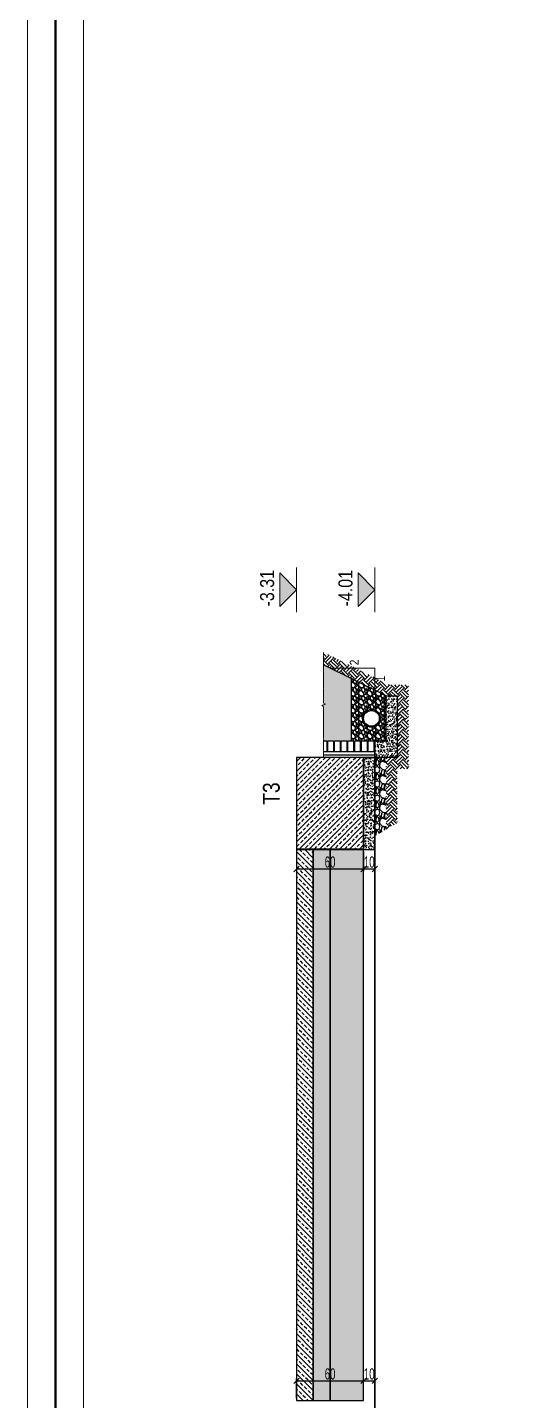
# Model space of a CAD drawing. Header units: millimetres. Extents: x -267 to 94375, y 6431 to 10838.
# Drawn here: x 833 to 1266, y 8067 to 9294 of the extents above; entities that cross this region are included whole.
import ezdxf
from ezdxf.enums import TextEntityAlignment as Align

# ---------------------------------------------------------------- set-up
doc = ezdxf.new("R2010")
doc.units = ezdxf.units.MM
doc.header["$LTSCALE"] = 0.0001
doc.linetypes.add('DASHED', pattern=[19.05, 12.7, -6.35])
for name, color, linetype, lineweight in [('CIZGI (BEYKENT)', 1, 'Continuous', 20), ('KESIT SINIRI (BEYKENT)', 241, 'DASHED', 20), ('KOT CIZGI (BEYKENT)', 120, 'Continuous', 20), ('KOT YAZI (BEYKENT)', 7, 'Continuous', 20), ('OLCU (BEYKENT)', 14, 'Continuous', 20), ('SHEETSUMMARY-50', 152, 'Continuous', 20), ('SheetView', 40, 'Continuous', 20), ('SheetViewOut', 231, 'Continuous', 20), ('TARAMA (BEYKENT)', 252, 'Continuous', 25), ('TEMEL (BEYKENT)', 2, 'Continuous', 35), ('TEMEL ISMI (BEYKENT)', 40, 'Continuous', 20), ('YAZI (BEYKENT)', 140, 'Continuous', 20), ('ZEMIN (BEYKENT)', 44, 'Continuous', 35)]:
    doc.layers.add(name, color=color, linetype=linetype, lineweight=lineweight)
doc.styles.add('DSMOLC-50', font='bahnschrift light condensed', dxfattribs={"width": 0.75, "height": 10})
doc.styles.add('KOT (BEYKENT)', font='')
doc.styles.add('YAZI (BEYKENT)', font='')
doc.styles.get('KOT (BEYKENT)').set_extended_font_data('Bahnschrift Light Condensed')
doc.styles.get('YAZI (BEYKENT)').set_extended_font_data('Bahnschrift Light Condensed')
doc.linetypes.add('BATTING', pattern='A,0.00254,-2.54,[134,ltypeshp.shx,S=2.54,R=0,X=-2.54,Y=0],-5.08,[134,ltypeshp.shx,S=2.54,R=180,X=2.54,Y=0],-2.54', length=10.16254)
doc.dimstyles.new('DSMOLC-50', dxfattribs={"dimtxt": 10, "dimasz": 5, "dimexe": 2, "dimexo": 2, "dimgap": 1, "dimtad": 1, "dimdec": 1, "dimrnd": 0.5, "dimzin": 12, "dimdsep": 46, "dimtxsty": 'DSMOLC-50', "dimblk": 'OBLIQUE', "dimblk1": 'OBLIQUE', "dimblk2": 'OBLIQUE', "dimcen": 0, "dimclrt": 7, "dimadec": 0, "dimazin": 0, "dimtfac": 1, "dimtdec": 4, "dimtix": 1, "dimtmove": 2, "dimatfit": 3, "dimfxl": 1, "dimtzin": 0, "dimarcsym": 0})

# ---------------------------------------------------------------- blocks, each defined once
blk = doc.blocks.new('*U14')
at = {"layer": 'TARAMA (BEYKENT)', "lineweight": -3}
h = blk.add_hatch(dxfattribs=at)
h.set_pattern_fill('ANSI33', color=256, style=0)
h.set_pattern_definition([(45, (-1380.357, -3799.726), (-4.490128, 4.490128), []), (45, (-1375.867, -3799.726), (-4.490128, 4.490128), [3.175, -1.5875])])
h.paths.add_polyline_path([(0, 0), (0, -15), (492.8, -15), (492.8, 0)])
h = blk.add_hatch(dxfattribs=at)
h.set_pattern_fill('AR-CONC', color=256, scale=0.05, style=0)
h.set_pattern_definition([(50, (-1380.357, -3789.726), (9.109233, -0.796954), [0.9525, -10.4775]), (355, (-1380.357, -3789.726), (-1.762171, 9.552842), [0.762, -8.38203]), (100.45144, (-1379.598, -3789.793), (7.347062, 8.755888), [0.8095, -8.904512]), (46.1842, (-1380.357, -3787.186), (13.553952, -2.102116), [1.42875, -15.71625]), (96.63556, (-1379.227, -3787.361), (11.870207, 12.371306), [1.21425, -13.35678]), (351.18415, (-1380.357, -3787.186), (11.870207, 12.371306), [1.143, -12.572987]), (21, (-1379.087, -3787.821), (7.58072, -5.11326), [0.9525, -10.4775]), (326, (-1379.087, -3787.821), (3.090101, 9.209398), [0.762, -8.382]), (71.45144, (-1378.455, -3788.247), (10.670821, 4.096138), [0.8095, -8.904497]), (37.5, (-1380.357, -3789.7262), (0.1544302, 4.227752), [0, -8.2804, 0, -8.509, 0, -8.41375]), (7.5, (-1380.357, -3789.726), (3.340983, 5.0090287), [0, -4.8514, 0, -8.0899, 0, -3.20675]), (327.5, (-1383.189, -3789.7262), (6.7795298, -0.2864372), [0, -3.175, 0, -9.906, 0, -13.1445]), (317.5, (-1384.459, -3789.726), (7.406459, 1.2713246), [0, -4.1275, 0, -6.5786, 0, -9.3345])])
h.paths.add_polyline_path([(0, -15), (0, -30), (492.8, -30), (492.8, -15)])
h = blk.add_hatch(dxfattribs=at)
h.set_pattern_fill('EARTH', color=256, angle=45, style=0)
h.set_pattern_definition([(45, (-1380.357, -3799.726), (0, 8.980256), [6.35, -6.35]), (45, (-1382.041, -3798.0424), (0, 8.980256), [6.35, -6.35]), (45, (-1383.7245, -3796.3586), (0, 8.980256), [6.35, -6.35]), (135, (-1383.7245, -3795.236), (-8.980256, 0), [6.35, -6.35]), (135, (-1382.041, -3793.552), (-8.980256, 0), [6.35, -6.35]), (135, (-1380.357, -3791.8685), (-8.980256, 0), [6.35, -6.35])])
h.paths.add_polyline_path([(0, -30), (0, -60), (492.8, -60), (492.8, -30)])
at = {"layer": 'TARAMA (BEYKENT)', "lineweight": -3, "transparency": 33554483, "flags": 128}
for points in [[(0, -15), (0, -30), (492.8, -30), (492.8, -15)], [(0, -30), (0, -60), (492.8, -60), (492.8, -30)]]:
    blk.add_lwpolyline(points, close=True, dxfattribs=at)
at = {"layer": 'TEMEL (BEYKENT)', "lineweight": -3, "flags": 128}
blk.add_lwpolyline([(0, 0), (0, -15), (492.8, -15), (492.8, 0)], close=True, dxfattribs=at)
blk = doc.blocks.new('_Oblique')
at = {"color": 0, "linetype": 'ByBlock', "lineweight": -2}
blk.add_line((-0.5, -0.5), (0.5, 0.5), dxfattribs=at)
blk = doc.blocks.new('*D12')
at = {"layer": 'DEFPOINTS', "color": 0, "lineweight": -3, "transparency": 16777216}
for p in [(1132.9, 8084.4), (1072.9, 8066.8), (1132.9, 8066.8)]:
    blk.add_point(p, dxfattribs=at)
at = {"layer": 'OLCU (BEYKENT)', "color": 0, "lineweight": -2, "transparency": 16777216}
for p, q in [((1072.9, 8068.8), (1072.9, 8086.4)), ((1072.9, 8084.4), (1132.9, 8084.4)), ((1132.9, 8068.8), (1132.9, 8086.4))]:
    blk.add_line(p, q, dxfattribs=at)
at = {"layer": 'OLCU (BEYKENT)', "color": 0, "lineweight": -2, "transparency": 16777216, "xscale": 5, "yscale": 5, "zscale": 5, "rotation": 180}
blk.add_blockref('_Oblique', (1072.9, 8084.4), dxfattribs=at)
at = {"layer": 'OLCU (BEYKENT)', "color": 0, "lineweight": -2, "transparency": 16777216, "xscale": 5, "yscale": 5, "zscale": 5}
blk.add_blockref('_Oblique', (1132.9, 8084.4), dxfattribs=at)
at = {"layer": 'OLCU (BEYKENT)', "color": 7, "lineweight": -3, "transparency": 16777216, "insert": (1102.9, 8090.5), "char_height": 10, "attachment_point": 5, "style": 'DSMOLC-50'}
blk.add_mtext('60', dxfattribs=at)
blk = doc.blocks.new('*D13')
at = {"layer": 'DEFPOINTS', "color": 0, "lineweight": -3, "transparency": 16777216}
for p in [(1142.9, 8084.4), (1132.9, 8066.8), (1142.9, 8066.8)]:
    blk.add_point(p, dxfattribs=at)
at = {"layer": 'OLCU (BEYKENT)', "color": 0, "lineweight": -2, "transparency": 16777216}
for p, q in [((1132.9, 8068.8), (1132.9, 8086.4)), ((1132.9, 8084.4), (1142.9, 8084.4)), ((1142.9, 8068.8), (1142.9, 8086.4))]:
    blk.add_line(p, q, dxfattribs=at)
at = {"layer": 'OLCU (BEYKENT)', "color": 0, "lineweight": -2, "transparency": 16777216, "xscale": 5, "yscale": 5, "zscale": 5, "rotation": 180}
blk.add_blockref('_Oblique', (1132.9, 8084.4), dxfattribs=at)
at = {"layer": 'OLCU (BEYKENT)', "color": 0, "lineweight": -2, "transparency": 16777216, "xscale": 5, "yscale": 5, "zscale": 5}
blk.add_blockref('_Oblique', (1142.9, 8084.4), dxfattribs=at)
at = {"layer": 'OLCU (BEYKENT)', "color": 7, "lineweight": -3, "transparency": 16777216, "insert": (1137.9, 8090.5), "char_height": 10, "attachment_point": 5, "style": 'DSMOLC-50'}
blk.add_mtext('10', dxfattribs=at)
blk = doc.blocks.new('*D16')
at = {"layer": 'DEFPOINTS', "color": 0, "lineweight": -3, "transparency": 16777216}
for p in [(1072.9, 8559.5), (1132.9, 8559.5), (1132.9, 8542)]:
    blk.add_point(p, dxfattribs=at)
at = {"layer": 'OLCU (BEYKENT)', "color": 0, "lineweight": -2, "transparency": 16777216}
for p, q in [((1072.9, 8557.5), (1072.9, 8540)), ((1132.9, 8557.5), (1132.9, 8540)), ((1072.9, 8542), (1132.9, 8542))]:
    blk.add_line(p, q, dxfattribs=at)
at = {"layer": 'OLCU (BEYKENT)', "color": 0, "lineweight": -2, "transparency": 16777216, "xscale": 5, "yscale": 5, "zscale": 5, "rotation": 180}
blk.add_blockref('_Oblique', (1072.9, 8542), dxfattribs=at)
at = {"layer": 'OLCU (BEYKENT)', "color": 0, "lineweight": -2, "transparency": 16777216, "xscale": 5, "yscale": 5, "zscale": 5}
blk.add_blockref('_Oblique', (1132.9, 8542), dxfattribs=at)
at = {"layer": 'OLCU (BEYKENT)', "color": 7, "lineweight": -3, "transparency": 16777216, "insert": (1102.9, 8548.1), "char_height": 10, "attachment_point": 5, "style": 'DSMOLC-50'}
blk.add_mtext('60', dxfattribs=at)
blk = doc.blocks.new('*D17')
at = {"layer": 'DEFPOINTS', "color": 0, "lineweight": -3, "transparency": 16777216}
for p in [(1132.9, 8559.5), (1142.9, 8559.5), (1142.9, 8542)]:
    blk.add_point(p, dxfattribs=at)
at = {"layer": 'OLCU (BEYKENT)', "color": 0, "lineweight": -2, "transparency": 16777216}
for p, q in [((1132.9, 8557.5), (1132.9, 8540)), ((1142.9, 8557.5), (1142.9, 8540)), ((1132.9, 8542), (1142.9, 8542))]:
    blk.add_line(p, q, dxfattribs=at)
at = {"layer": 'OLCU (BEYKENT)', "color": 0, "lineweight": -2, "transparency": 16777216, "xscale": 5, "yscale": 5, "zscale": 5, "rotation": 180}
blk.add_blockref('_Oblique', (1132.9, 8542), dxfattribs=at)
at = {"layer": 'OLCU (BEYKENT)', "color": 0, "lineweight": -2, "transparency": 16777216, "xscale": 5, "yscale": 5, "zscale": 5}
blk.add_blockref('_Oblique', (1142.9, 8542), dxfattribs=at)
at = {"layer": 'OLCU (BEYKENT)', "color": 7, "lineweight": -3, "transparency": 16777216, "insert": (1137.9, 8548.1), "char_height": 10, "attachment_point": 5, "style": 'DSMOLC-50'}
blk.add_mtext('10', dxfattribs=at)

msp = doc.modelspace()

# ---------------------------------------------------------------- hatches: boundary and pattern name
at = {"layer": 'KOT CIZGI (BEYKENT)'}
for points in [[(1057.91, 8776.65), (1072.91, 8791.65), (1057.91, 8806.65)], [(1127.91, 8776.65), (1142.91, 8791.65), (1127.91, 8806.65)]]:
    msp.add_hatch(color=256, dxfattribs=at).paths.add_polyline_path(points)
at = {"layer": 'TARAMA (BEYKENT)', "lineweight": -3}
h = msp.add_hatch(dxfattribs=at)
h.set_pattern_fill('EARTH', color=256, angle=135)
h.set_pattern_definition([(135, (5196.196, 7081.178), (-8.980256, -2e-15), [6.35, -6.35]), (135, (5194.5124, 7079.494), (-8.980256, -2e-15), [6.35, -6.35]), (135, (5192.8286, 7077.81), (-8.980256, -2e-15), [6.35, -6.35]), (225, (5191.706, 7077.81), (2e-15, -8.980256), [6.35, -6.35]), (225, (5190.022, 7079.494), (2e-15, -8.980256), [6.35, -6.35]), (225, (5188.3384, 7081.178), (2e-15, -8.980256), [6.35, -6.35])])
h.paths.add_polyline_path([(1162.91, 8583.2), (1152.91, 8577.43), (1152.91, 8641.65), (1162.91, 8641.65), (1162.91, 8696.65), (1152.91, 8696.65), (1097.02, 8724.6), (1097.02, 8735.78), (1155.27, 8706.65), (1172.91, 8706.65), (1172.91, 8631.65), (1162.91, 8631.65)])
h = msp.add_hatch(dxfattribs=at)
h.set_pattern_fill('GRAVEL', color=256, scale=0.2, angle=90)
h.set_pattern_definition([(318.0127875, (5191.11616, 7084.83543), (45.719999997, -40.640000003), [0.683443, -67.660967]), (274.969741, (5191.62416, 7084.37823), (-5.080000289, 60.959999976), [1.1728094, -116.108098]), (222.510447, (5191.72576, 7083.20983), (55.87999998, 50.800000021), [0.826963, -81.8694456]), (357.273689, (5192.99576, 7081.22863), (-101.6, 5.08000001), [1.068009, -105.732875]), (22.833654, (5194.06256, 7081.17783), (-60.959999999, -25.400000002), [1.0472674, -103.6796155]), (87.273689, (5195.02776, 7081.58423), (-5.08000001, -101.6), [1.068009, -105.732875]), (127.6942405, (5195.07856, 7082.65103), (50.800000004, -66.039999997), [1.4123873, -139.8262306]), (162.2553284, (5194.21496, 7083.76863), (-111.759999997, 35.5600000096), [1.333439, -132.010513]), (211.4295656, (5192.94496, 7084.17503), (-66.039999996, -40.640000006), [1.071626, -106.0910914]), (265.236358, (5192.03056, 7083.61623), (5.08000001, 55.88), [1.2234266, -59.947874]), (312.397438, (5191.92896, 7082.39703), (55.880000002, -60.959999998), [1.582156, -156.633545]), (228.814075, (5193.04656, 7086.25783), (-30.48, -35.56), [0.540009, -53.4611316]), (261.4692344, (5192.69096, 7085.85143), (10.159999988, 66.040000002), [1.027364, -101.709278]), (315, (5192.5386, 7084.8354), (5.08, 4e-16), [0.7184187, -6.465786]), (293.19859, (5191.92896, 7084.4798), (-10.16, 25.4), [0.3868826, -38.301245]), (21.80141, (5192.0814, 7084.1242), (-15.24, -5.08), [0.547131, -26.809506]), (120.963757, (5192.58936, 7084.3274), (-10.16, 15.24), [0.8886393, -28.7325963]), (251.56505, (5192.1322, 7085.0894), (5.08, 10.16), [0.642574, -15.421796]), (106.38954, (5192.08136, 7081.17783), (-15.24, 50.8), [0.900176, -89.1176533]), (160.346176, (5191.82736, 7082.04143), (55.88, -20.320000002), [0.755198, -74.7644314]), (23.19859, (5191.11616, 7085.0894), (-25.4, -10.16), [0.77376, -37.914367]), (73.61046, (5191.82736, 7085.39423), (-15.239999996, -50.800000001), [0.900176, -89.1176533]), (69.443955, (5195.23096, 7081.17783), (-10.16, -25.4), [0.8680704, -42.5354686]), (24.775141, (5195.53576, 7081.99063), (-55.879999986, -25.40000003), [0.727344, -72.007187]), (156.80141, (5196.19616, 7085.1402), (-25.4, 10.16), [0.77376, -37.914367]), (107.354025, (5195.48496, 7085.44503), (20.320000004, -66.039999999), [0.8515655, -84.304752]), (159.443955, (5196.19616, 7082.65103), (25.4, -10.16), [0.434035, -42.969504]), (191.309932, (5196.1962, 7084.8354), (-20.32, -5.08), [0.259029, -25.64399]), (255.963757, (5195.9422, 7084.7846), (5.08, 15.24), [1.0472674, -19.898109]), (276.009006, (5195.68816, 7083.76863), (-5.080000003, 50.8), [0.970534, -96.08273]), (33.690068, (5193.0466, 7084.3274), (-10.16, -5.08), [0.732648, -17.583553]), (83.1572266, (5193.65616, 7084.73383), (10.1599999955, 86.3600000005), [1.2791135, -126.632018]), (150.945396, (5193.80856, 7086.00383), (35.56, -20.32), [0.5230165, -51.7787846]), (180, (5193.3514, 7086.258), (-5.08, -5.08), [0.3048, -4.7752]), (210.256437, (5195.53576, 7083.66703), (35.56, 20.319999998), [0.705734, -69.8678815]), (138.0127875, (5194.92616, 7083.31143), (-45.719999997, 40.640000003), [1.366886, -66.9775244]), (90, (5193.91, 7084.226), (-5.08, 5.08), [1.3208, -3.7592]), (55.3048465, (5193.91016, 7085.54663), (35.559999973, 50.80000002), [0.803219, -79.5186334]), (344.054604, (5194.36736, 7086.207), (20.32, -5.08), [0.739658, -36.2433]), (297.6459754, (5195.07856, 7086.00383), (50.799999993, -96.520000004), [1.20429, -119.224929]), (265.426079, (5195.63736, 7084.93703), (-5.08, -66.04), [1.274059, -126.131693])])
h.paths.add_polyline_path([(1106.91, 8656.65), (1106.91, 8656.15), (1105.91, 8656.15), (1105.91, 8656.65), (1100.91, 8656.65), (1100.91, 8656.15), (1099.91, 8656.15), (1099.91, 8656.65), (1097.02, 8656.65), (1097.02, 8687.47), (1095.3, 8688.09), (1098.73, 8689.34), (1097.02, 8689.97), (1097.02, 8724.6), (1121.91, 8712.15), (1121.91, 8656.65), (1118.91, 8656.65), (1118.91, 8656.15), (1117.91, 8656.15), (1117.91, 8656.65), (1112.91, 8656.65), (1112.91, 8656.15), (1111.91, 8656.15), (1111.91, 8656.65)])
h = msp.add_hatch(dxfattribs=at)
h.set_pattern_fill('GRAVEL', color=256, scale=0.3, angle=90)
h.set_pattern_definition([(318.012788, (5188.57616, 7086.66423), (68.579999996, -60.960000005), [1.025164, -101.491451]), (274.969741, (5189.33816, 7085.97843), (-7.620000434, 91.439999964), [1.759214, -174.162147]), (222.510447, (5189.49056, 7084.22583), (83.81999997, 76.20000003), [1.240445, -122.804168]), (357.273689, (5191.39556, 7081.25403), (-152.4, 7.620000016), [1.602014, -158.599312]), (22.833654, (5192.99576, 7081.17783), (-91.44, -38.100000003), [1.570901, -155.519423]), (87.273689, (5194.44356, 7081.78743), (-7.620000016, -152.4), [1.602014, -158.599312]), (127.6942405, (5194.51976, 7083.38763), (76.200000006, -99.059999996), [2.118581, -209.739346]), (162.255328, (5193.22436, 7085.06403), (-167.639999995, 53.340000014), [2.000159, -198.01577]), (211.429566, (5191.31936, 7085.67363), (-99.059999995, -60.96000001), [1.607439, -159.136637]), (265.236358, (5189.94776, 7084.8354), (7.62000001, 83.82), [1.83514, -89.921811]), (312.397438, (5189.79536, 7083.00663), (83.820000003, -91.439999997), [2.373234, -234.950318]), (228.814075, (5191.47176, 7088.7978), (-45.72, -53.34), [0.810014, -80.191697]), (261.469234, (5190.93836, 7088.18823), (15.239999983, 99.060000003), [1.541046, -152.563917]), (315, (5190.71, 7086.664), (7.62, 6e-16), [1.077628, -9.698679]), (293.19859, (5189.7954, 7086.1308), (-15.24, 38.1), [0.580324, -57.451867]), (21.80141, (5190.024, 7085.5974), (-22.86, -7.62), [0.820697, -40.214259]), (120.963757, (5190.786, 7085.9022), (-15.24, 22.86), [1.332959, -43.098894]), (251.56505, (5190.1002, 7087.0452), (7.62, 15.24), [0.963861, -23.132694]), (106.38954, (5190.02396, 7081.17783), (-22.86, 76.2), [1.350264, -133.67648]), (160.346176, (5189.64296, 7082.47323), (83.82, -30.48), [1.132797, -112.146647]), (23.19859, (5188.5762, 7087.0452), (-38.1, -15.24), [1.16064, -56.871551]), (73.61046, (5189.64296, 7087.50243), (-22.859999995, -76.2), [1.350264, -133.67648]), (69.443955, (5194.7484, 7081.1778), (-15.24, -38.1), [1.302106, -63.803203]), (24.77514, (5195.20556, 7082.39703), (-83.81999998, -38.100000045), [1.091016, -108.01078]), (156.80141, (5196.1962, 7087.1214), (-38.1, 15.24), [1.16064, -56.871551]), (107.354025, (5195.12936, 7087.57863), (30.480000006, -99.06), [1.277348, -126.457128]), (159.443955, (5196.1962, 7083.3876), (38.1, -15.24), [0.651053, -64.454256]), (191.309932, (5196.1962, 7086.6642), (-30.48, -7.62), [0.388544, -38.465985]), (255.963757, (5195.8152, 7086.588), (7.62, 22.86), [1.570901, -29.847164]), (276.009006, (5195.43416, 7085.06403), (-7.620000004, 76.2), [1.455801, -144.124095]), (33.69007, (5191.4718, 7085.9022), (-15.24, -7.62), [1.098972, -26.375329]), (83.1572266, (5192.38616, 7086.51183), (15.239999993, 129.54), [1.91867, -189.948027]), (150.945396, (5192.61476, 7088.4168), (53.34, -30.48), [0.784525, -77.668177]), (180, (5191.929, 7088.798), (-7.62, -7.62), [0.4572, -7.1628]), (210.256437, (5195.20556, 7084.91163), (53.34, 30.479999996), [1.058601, -104.801822]), (138.012788, (5194.29116, 7084.37823), (-68.579999996, 60.960000005), [2.050329, -100.466287]), (90, (5192.767, 7085.75), (-7.62, 7.62), [1.9812, -5.6388]), (55.304846, (5192.76716, 7087.73103), (53.33999996, 76.20000003), [1.204829, -119.27795]), (344.054604, (5193.453, 7088.7216), (30.48, -7.62), [1.109487, -54.36495]), (297.645975, (5194.51976, 7088.41683), (76.19999999, -144.780000005), [1.806435, -178.837393]), (265.426079, (5195.35796, 7086.81663), (-7.62, -99.06), [1.911088, -189.19754])])
edge = h.paths.add_edge_path()
edge.add_arc((1139.91, 8676.65), 8, 270, 630, ccw=False)
h.paths.add_polyline_path([(1124.91, 8656.65), (1124.91, 8656.15), (1123.91, 8656.15), (1123.91, 8656.65), (1121.91, 8656.65), (1121.91, 8712.15), (1152.91, 8696.65), (1152.91, 8656.65), (1142.91, 8656.65), (1142.91, 8656.15), (1141.91, 8656.15), (1141.91, 8656.65), (1136.91, 8656.65), (1136.91, 8656.15), (1135.91, 8656.15), (1135.91, 8656.65), (1130.91, 8656.65), (1130.91, 8656.15), (1129.91, 8656.15), (1129.91, 8656.65)])
at = {"layer": 'TARAMA (BEYKENT)'}
h = msp.add_hatch(dxfattribs=at)
h.set_pattern_fill('AR-CONC', color=256, scale=0.03, angle=90)
h.set_pattern_definition([(140, (5196.196, 7081.178), (0.4781726, 5.46554), [0.5715, -6.2865]), (85, (5196.196, 7081.178), (-5.731705, -1.057303), [0.4572, -5.0292175]), (190.45144, (5196.236, 7081.6333), (-5.2535326, 4.4082374), [0.4857, -5.342707]), (136.1842, (5194.672, 7081.178), (1.26127, 8.132371), [0.85725, -9.42975]), (186.63556, (5194.777, 7081.8555), (-7.422784, 7.122124), [0.72855, -8.014068]), (81.18415, (5194.672, 7081.178), (-7.422784, 7.122124), [0.685799, -7.543792]), (111, (5195.053, 7081.94), (3.067956, 4.5484317), [0.5715, -6.2865]), (56, (5195.053, 7081.94), (-5.525639, 1.854061), [0.4572, -5.0292]), (161.45145, (5195.309, 7082.319), (-2.457683, 6.4024926), [0.4857, -5.342698]), (127.5, (5196.1962, 7081.1778), (-2.5366512, 0.0926581), [0, -4.96824, 0, -5.1054, 0, -5.04825]), (97.5, (5196.1962, 7081.1778), (-3.0054172, 2.0045899), [0, -2.91084, 0, -4.85394, 0, -1.92405]), (57.5, (5196.1962, 7079.4786), (0.1718623, 4.0677179), [0, -1.905, 0, -5.9436, 0, -7.8867]), (47.5, (5196.196, 7078.7166), (-0.7627947, 4.4438754), [0, -2.4765, 0, -3.94716, 0, -5.6007])])
h.paths.add_polyline_path([(1142.91, 8641.65), (1142.91, 8656.65), (1152.91, 8656.65), (1152.91, 8696.65), (1162.91, 8696.65), (1162.91, 8641.65)])
at = {"layer": 'TARAMA (BEYKENT)', "lineweight": -3}
h = msp.add_hatch(dxfattribs=at)
h.set_pattern_fill('ANSI33', color=256, style=0)
h.set_pattern_definition([(45, (606.1573, 6438.231), (-4.490128, 4.490128), []), (45, (610.6475, 6438.231), (-4.490128, 4.490128), [3.175, -1.5875])])
h.paths.add_polyline_path([(1072.91, 8641.65), (1072.91, 8559.54), (1132.91, 8559.54), (1132.91, 8641.65)])
h = msp.add_hatch(dxfattribs=at)
h.set_pattern_fill('AR-CONC', color=256, scale=0.03, style=0)
h.set_pattern_definition([(50, (606.1573, 6438.231), (5.46554, -0.478173), [0.5715, -6.2865]), (355, (606.1573, 6438.231), (-1.057303, 5.731705), [0.4572, -5.029218]), (100.45144, (606.613, 6438.191), (4.408237, 5.253533), [0.4857, -5.342707]), (46.1842, (606.1573, 6439.755), (8.132371, -1.26127), [0.85725, -9.42975]), (96.63556, (606.835, 6439.65), (7.122124, 7.422784), [0.72855, -8.014068]), (351.18415, (606.157, 6439.755), (7.122124, 7.422784), [0.6858, -7.543792]), (21, (606.9193, 6439.374), (4.548432, -3.067956), [0.5715, -6.2865]), (326, (606.9193, 6439.374), (1.854061, 5.525639), [0.4572, -5.0292]), (71.45144, (607.2984, 6439.1184), (6.402493, 2.457683), [0.4857, -5.342698]), (37.5, (606.1573, 6438.231), (0.0926581, 2.5366512), [0, -4.96824, 0, -5.1054, 0, -5.04825]), (7.5, (606.1573, 6438.231), (2.00459, 3.0054172), [0, -2.91084, 0, -4.85394, 0, -1.92405]), (327.5, (604.458, 6438.231), (4.0677179, -0.1718623), [0, -1.905, 0, -5.9436, 0, -7.8867]), (317.5, (603.696, 6438.231), (4.4438754, 0.762795), [0, -2.4765, 0, -3.94716, 0, -5.6007])])
h.paths.add_polyline_path([(1132.91, 8559.54), (1142.91, 8559.54), (1142.91, 8641.65), (1132.91, 8641.65)])
h = msp.add_hatch(dxfattribs=at)
h.set_pattern_fill('GRAVEL', color=256, scale=0.5, angle=90)
h.set_pattern_definition([(318.012788, (5183.4962, 7090.3218), (114.3, -101.6), [1.708607, -169.152418]), (274.969741, (5184.76616, 7089.17883), (-12.70000072, 152.39999994), [2.932024, -290.270244]), (222.510447, (5185.02016, 7086.2578), (139.69999995, 127.00000005), [2.067408, -204.673614]), (357.273689, (5188.19516, 7081.3048), (-254, 12.70000003), [2.670023, -264.332187]), (22.833654, (5190.86216, 7081.1778), (-152.4, -63.500000005), [2.61817, -259.19904]), (87.273689, (5193.27516, 7082.1938), (-12.70000003, -254), [2.670023, -264.332187]), (127.69424, (5193.40216, 7084.86083), (127.00000001, -165.099999993), [3.53097, -349.565577]), (162.255328, (5191.24316, 7087.65483), (-279.39999999, 88.900000024), [3.333598, -330.026283]), (211.429566, (5188.06816, 7088.6708), (-165.09999999, -101.600000014), [2.679065, -265.22773]), (265.236358, (5185.7822, 7087.2738), (12.70000002, 139.7), [3.058566, -149.869685]), (312.397438, (5185.52816, 7084.22583), (139.700000005, -152.399999995), [3.95539, -391.583863]), (228.814075, (5188.3222, 7093.8778), (-76.2, -88.9), [1.350023, -133.65283]), (261.469234, (5187.43316, 7092.8618), (25.39999997, 165.1), [2.56841, -254.273195]), (315, (5187.052, 7090.322), (12.7, 1e-15), [1.796047, -16.164466]), (293.19859, (5185.5282, 7089.4328), (-25.4, 63.5), [0.967207, -95.753112]), (21.80141, (5185.9092, 7088.5438), (-38.1, -12.7), [1.367828, -67.023765]), (120.963757, (5187.1792, 7089.0518), (-25.4, 38.1), [2.2216, -71.83149]), (251.56505, (5186.036, 7090.957), (12.7, 25.4), [1.606436, -38.55449]), (106.38954, (5185.90916, 7081.1778), (-38.1, 127), [2.25044, -222.794133]), (160.346176, (5185.27416, 7083.3368), (139.7, -50.8), [1.887995, -186.91108]), (23.19859, (5183.4962, 7090.9568), (-63.5, -25.4), [1.9344, -94.785918]), (73.61046, (5185.27416, 7091.7188), (-38.09999999, -127), [2.25044, -222.794133]), (69.443955, (5193.7832, 7081.1778), (-25.4, -63.5), [2.170176, -106.33867]), (24.77514, (5194.5452, 7083.2098), (-139.69999997, -63.50000008), [1.81836, -180.017967]), (156.80141, (5196.1962, 7091.0838), (-63.5, 25.4), [1.9344, -94.785918]), (107.354025, (5194.41816, 7091.8458), (50.80000001, -165.1), [2.128914, -210.76188]), (159.443955, (5196.1962, 7084.8608), (63.5, -25.4), [1.085088, -107.42376]), (191.30993, (5196.1962, 7090.3218), (-50.8, -12.7), [0.647573, -64.109975]), (255.96376, (5195.5612, 7090.1948), (12.7, 38.1), [2.61817, -49.745273]), (276.009006, (5194.92616, 7087.6548), (-12.70000001, 127), [2.426335, -240.206824]), (33.69007, (5188.322, 7089.052), (-25.4, -12.7), [1.83162, -43.95888]), (83.157227, (5189.84616, 7090.06783), (25.39999999, 215.9), [3.197784, -316.580045]), (150.945396, (5190.2272, 7093.2428), (88.9, -50.8), [1.30754, -129.44696]), (180, (5189.084, 7093.878), (-12.7, -12.7), [0.762, -11.938]), (210.256437, (5194.5452, 7087.4008), (88.9, 50.8), [1.764335, -174.669704]), (138.012788, (5193.0212, 7086.5118), (-114.3, 101.6), [3.417214, -167.44381]), (90, (5190.481, 7088.798), (-12.7, 12.7), [3.302, -9.398]), (55.304846, (5190.48116, 7092.0998), (88.89999993, 127.00000005), [2.008048, -198.796584]), (344.054604, (5191.6242, 7093.7508), (50.8, -12.7), [1.849145, -90.60825]), (297.645975, (5193.40216, 7093.24283), (126.99999998, -241.30000001), [3.010725, -298.062322]), (265.426079, (5194.79916, 7090.57583), (-12.7, -165.1), [3.185147, -315.329232])])
h.paths.add_polyline_path([(1152.91, 8577.43), (1142.91, 8571.65), (1142.91, 8641.65), (1152.91, 8641.65)])

# ---------------------------------------------------------------- linework, layer by layer
at = {"layer": 'CIZGI (BEYKENT)'}
for p, q in [((1142.91, 8721.65), (1102.91, 8721.65)), ((1142.91, 8701.65), (1142.91, 8721.65))]:
    msp.add_line(p, q, dxfattribs=at)
at = {"layer": 'KESIT SINIRI (BEYKENT)', "flags": 128}
msp.add_lwpolyline([(1097.02, 8735.78), (1097.02, 8689.97), (1098.73, 8689.34), (1095.3, 8688.09), (1097.02, 8687.47), (1097.02, 8641.65)], dxfattribs=at)
at = {"layer": 'KOT CIZGI (BEYKENT)'}
for p, q in [((1057.91, 8776.65), (1057.91, 8806.65)), ((1072.91, 8791.65), (1057.91, 8806.65)), ((1072.91, 8771.65), (1072.91, 8811.65)), ((1127.91, 8776.65), (1127.91, 8806.65)), ((1142.91, 8791.65), (1127.91, 8806.65)), ((1142.91, 8771.65), (1142.91, 8811.65)), ((1072.91, 8791.65), (1057.91, 8776.65)), ((1142.91, 8791.65), (1127.91, 8776.65))]:
    msp.add_line(p, q, dxfattribs=at)
at = {"layer": 'SHEETSUMMARY-50', "const_width": 2, "flags": 128}
msp.add_lwpolyline([(857.59, 6556.81), (8913.61, 6556.81), (8913.61, 10706.81), (857.59, 10706.81)], close=True, dxfattribs=at)
at = {"layer": 'SheetView'}
msp.add_lwpolyline([(882.59, 6581.81), (8288.61, 6581.81), (8288.61, 10681.81), (882.59, 10681.81)], close=True, dxfattribs=at)
at = {"layer": 'SheetViewOut'}
msp.add_lwpolyline([(832.59, 6531.81), (8938.61, 6531.81), (8938.61, 10731.81), (832.59, 10731.81)], close=True, dxfattribs=at)
at = {"layer": 'TARAMA (BEYKENT)'}
for p, q in [((1121.91, 8656.65), (1121.91, 8712.15)), ((1099.91, 8656.15), (1100.91, 8656.15)), ((1105.91, 8656.15), (1106.91, 8656.15)), ((1111.91, 8656.15), (1112.91, 8656.15)), ((1117.91, 8656.15), (1118.91, 8656.15)), ((1123.91, 8656.15), (1124.91, 8656.15)), ((1129.91, 8656.15), (1130.91, 8656.15)), ((1135.91, 8656.15), (1136.91, 8656.15)), ((1141.91, 8656.15), (1142.91, 8656.15)), ((1099.91, 8647.15), (1100.91, 8647.15)), ((1105.91, 8647.15), (1106.91, 8647.15)), ((1111.91, 8647.15), (1112.91, 8647.15)), ((1117.91, 8647.15), (1118.91, 8647.15)), ((1123.91, 8647.15), (1124.91, 8647.15)), ((1129.91, 8647.15), (1130.91, 8647.15)), ((1135.91, 8647.15), (1136.91, 8647.15)), ((1141.91, 8647.15), (1142.91, 8647.15))]:
    msp.add_line(p, q, dxfattribs=at)
at = {"layer": 'TARAMA (BEYKENT)', "linetype": 'BATTING', "ltscale": 0.4}
msp.add_line((1097.02, 8644.15), (1142.91, 8644.15), dxfattribs=at)
at = {"layer": 'TARAMA (BEYKENT)', "flags": 128}
msp.add_lwpolyline([(1152.91, 8696.65), (1097.02, 8724.6)], dxfattribs=at)
at = {"layer": 'TARAMA (BEYKENT)'}
for points in [[(1162.91, 8696.65), (1162.91, 8641.65), (1142.91, 8641.65), (1142.91, 8656.65), (1152.91, 8656.65), (1152.91, 8696.65)], [(1105.91, 8656.65), (1105.91, 8646.65), (1100.91, 8646.65), (1100.91, 8656.65)], [(1111.91, 8656.65), (1111.91, 8646.65), (1106.91, 8646.65), (1106.91, 8656.65)], [(1117.91, 8656.65), (1117.91, 8646.65), (1112.91, 8646.65), (1112.91, 8656.65)], [(1123.91, 8656.65), (1123.91, 8646.65), (1118.91, 8646.65), (1118.91, 8656.65)], [(1129.91, 8656.65), (1129.91, 8646.65), (1124.91, 8646.65), (1124.91, 8656.65)], [(1135.91, 8656.65), (1135.91, 8646.65), (1130.91, 8646.65), (1130.91, 8656.65)], [(1141.91, 8656.65), (1141.91, 8646.65), (1136.91, 8646.65), (1136.91, 8656.65)]]:
    msp.add_lwpolyline(points, close=True, dxfattribs=at)
msp.add_lwpolyline([(1097.02, 8656.65), (1099.91, 8656.65), (1099.91, 8646.65), (1097.02, 8646.65)], dxfattribs=at)
for radius in [8, 7]:
    msp.add_circle((1139.91, 8676.65), radius, dxfattribs=at)
at = {"layer": 'TEMEL (BEYKENT)', "lineweight": -3, "flags": 128}
for points in [[(1072.91, 8641.65), (1072.91, 8559.54), (1132.91, 8559.54), (1132.91, 8641.65)], [(1132.91, 8559.54), (1142.91, 8559.54), (1142.91, 8641.65), (1132.91, 8641.65)]]:
    msp.add_lwpolyline(points, close=True, dxfattribs=at)
at = {"layer": 'ZEMIN (BEYKENT)'}
msp.add_line((1142.91, 8656.65), (1142.91, 6926.67), dxfattribs=at)

# ---------------------------------------------------------------- block references
at = {"layer": 'TARAMA (BEYKENT)', "lineweight": -3, "rotation": 90}
msp.add_blockref('*U14', (1072.91, 8066.77), dxfattribs=at)

# ---------------------------------------------------------------- texts
at = {"layer": 'KOT YAZI (BEYKENT)', "style": 'KOT (BEYKENT)'}
for s, p in [('-3.31', (1052.91, 8776.65)), ('-4.01', (1122.91, 8776.65))]:
    msp.add_text(s, height=12.5, rotation=90, dxfattribs=at).set_placement(p)
at = {"layer": 'TEMEL ISMI (BEYKENT)', "style": 'YAZI (BEYKENT)'}
msp.add_text('T3', height=15, rotation=90, dxfattribs=at).set_placement((1057.91, 8599.39))
at = {"layer": 'YAZI (BEYKENT)', "style": 'YAZI (BEYKENT)'}
for s, p in [('2', (1120.53, 8726.58)), ('1', (1143.83, 8712.23))]:
    msp.add_text(s, height=8, rotation=90, dxfattribs=at).set_placement(p, align=Align.TOP_CENTER)

# ---------------------------------------------------------------- dimensions: what is measured, and where the dimension line sits
at = {"layer": 'OLCU (BEYKENT)', "lineweight": -3}
for base, p1, p2, picture, middle in [((1132.91, 8541.96), (1072.91, 8559.54), (1132.91, 8559.54), '*D16', (1102.91, 8548.06)), ((1142.91, 8541.96), (1132.91, 8559.54), (1142.91, 8559.54), '*D17', (1137.91, 8548.06)), ((1132.91, 8084.36), (1072.91, 8066.77), (1132.91, 8066.77), '*D12', (1102.91, 8090.46)), ((1142.91, 8084.36), (1132.91, 8066.77), (1142.91, 8066.77), '*D13', (1137.91, 8090.46))]:
    dim = msp.add_linear_dim(base=base, p1=p1, p2=p2, dimstyle='DSMOLC-50', dxfattribs=at)
    dim.commit()
    dim.dimension.update_dxf_attribs({"geometry": picture, "text_midpoint": middle})

doc.saveas('drawing.dxf')
